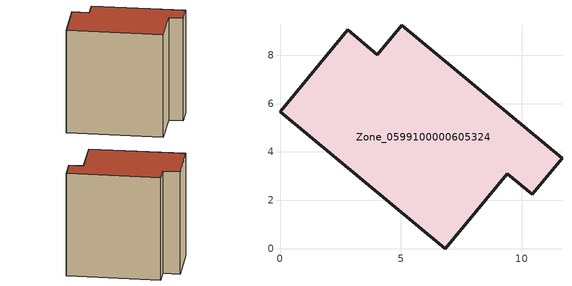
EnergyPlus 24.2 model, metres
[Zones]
Zone_0599100000605324
 floor ground (C_G): 6.83,0 0,5.65 2.8,9.05 4.02,8.02 5.03,9.23 11.66,3.74 10.43,2.24 9.4,3.1 z0
 wall outside (C_F): 4.02,8.02 2.8,9.05 0,5.65 6.83,0 9.4,3.1 10.43,2.24 11.66,3.74 5.03,9.23 4.02,8.02 z0:10.07
 roof outside (C_R): 11.66,3.74 5.03,9.23 4.02,8.02 2.8,9.05 0,5.65 6.83,0 9.4,3.1 10.43,2.24 z10.07
[BUILDING]
Pand.0599100000605324: North Axis=0; Terrain=City; Loads Convergence Tolerance Value=0.04; Temperature Convergence Tolerance Value=0.4; Solar Distribution=FullExterior; Maximum Number of Warmup Days=25; Minimum Number of Warmup Days=1
[Site:Location]
Rotterdam.The.Hague.AP_ZH_NLD Design_Conditions: Latitude=51.96; Longitude=4.45; Time Zone=1; Elevation=-4.5
[SITE:GROUNDTEMPERATURE:BUILDINGSURFACE]
18, 18, 18, 18, 18, 18, 18, 18, 18, 18, 18, 18
[MATERIAL] Thermal Absorptance=0.9; Solar Absorptance=0.7; Visible Absorptance=0.7
Name | Roughness | Thickness | Conductivity | Density | Specific Heat
G.TI.1946 | MediumSmooth | 0.15 | 1 | 540 | 1210
F.TI.1946 | Rough | 0.3 | 0.857143 | 1920 | 840
R.TI.1946 | MediumRough | 0.2 | 0.1 | 1500 | 1000
[CONSTRUCTION]
C_G: G.TI.1946
C_F: F.TI.1946
C_R: R.TI.1946
[ZONE]
Zone_0599100000605324: Type=1; Multiplier=1; Ceiling Height=Autocalculate; Volume=Autocalculate; Floor Area=autocalculate; Part of Total Floor Area=Yes
[ZONEINFILTRATION:DESIGNFLOWRATE]
Infil_Zone_0599100000605324: Zone or ZoneList or Space or SpaceList=Zone_0599100000605324; Schedule=AlwaysOn; Design Flow Rate Calculation Method=Flow/Area; Flow Rate per Floor Area=0.003; Constant Term Coefficient=1; Temperature Term Coefficient=0; Velocity Term Coefficient=0; Velocity Squared Term Coefficient=0
[HVACTEMPLATE:ZONE:IDEALLOADSAIRSYSTEM]
Zone_0599100000605324: Maximum Heating Supply Air Temperature=50; Minimum Cooling Supply Air Temperature=13; Maximum Heating Supply Air Humidity Ratio=0.0156; Minimum Cooling Supply Air Humidity Ratio=0.0077; Heating Limit=NoLimit; Cooling Limit=NoLimit; Dehumidification Control Type=ConstantSensibleHeatRatio; Cooling Sensible Heat Ratio=0.7; Dehumidification Setpoint=60; Humidification Control Type=None; Humidification Setpoint=30; Outdoor Air Method=None; Outdoor Air Flow Rate per Person=0.00944; Outdoor Air Flow Rate per Zone Floor Area=0; Outdoor Air Flow Rate per Zone=0; Demand Controlled Ventilation Type=None; Outdoor Air Economizer Type=NoEconomizer; Heat Recovery Type=None; Sensible Heat Recovery Effectiveness=0.7; Latent Heat Recovery Effectiveness=0.65
[ZONECONTROL:THERMOSTAT]
ThermostatControl_Zone_0599100000605324: Zone or ZoneList=Zone_0599100000605324; Control Type Schedule=DualSetpointControlType; Control 1=Thermostat_Zone_0599100000605324; Temperature Difference Between Cutout And Setpoint=0
[THERMOSTATSETPOINT:DUALSETPOINT]
Thermostat_Zone_0599100000605324: Heating Setpoint Temperature Schedule=HeatingSetpoint_Zone_0599100000605324; Cooling Setpoint Temperature Schedule=CoolingSetpoint_Zone_0599100000605324
[SCHEDULE:COMPACT]
HeatingSetpoint_Zone_0599100000605324: Through: 12/31, For: AllDays, Until: 24:00, 21
CoolingSetpoint_Zone_0599100000605324: Through: 12/31, For: AllDays, Until: 24:00, 24
DualSetpointControlType: Through: 12/31, For: AllDays, Until: 24:00, 4
AlwaysOn: Through: 12/31, For: AllDays, Until: 24:00, 1
